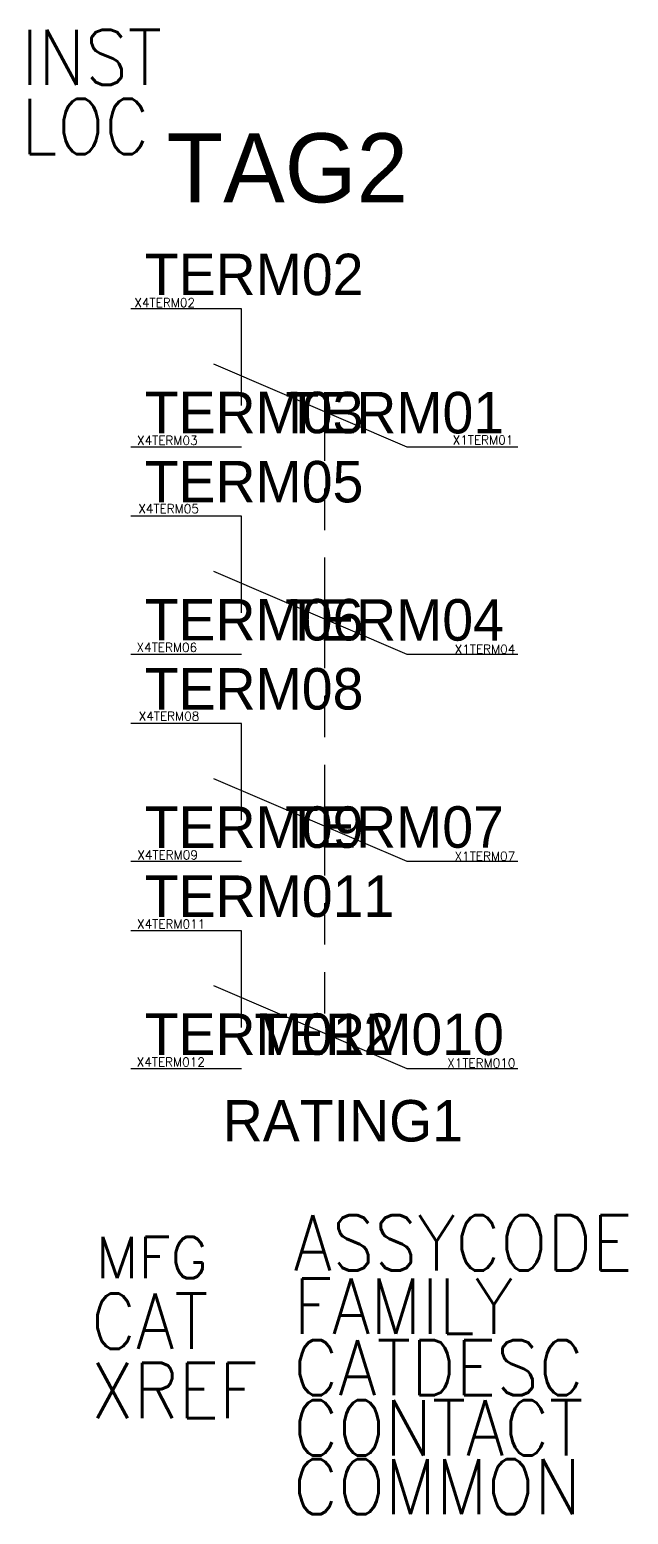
# Model space of a CAD drawing. Header units: millimetres. Extents: x 21.8 to 43.5, y -25.1 to 28.6.
import ezdxf
from ezdxf.enums import TextEntityAlignment as Align

# ---------------------------------------------------------------- set-up
doc = ezdxf.new("R2010")
doc.units = ezdxf.units.MM
doc.layers.add('PNPG', color=70, linetype='Continuous')
doc.styles.add('WD', font='txt.shx')
doc.styles.add('WD_IEC', font='txt.shx', dxfattribs={"width": 0.9, "height": 2})

msp = doc.modelspace()

# ---------------------------------------------------------------- linework, layer by layer
at = {"color": 0}
for p, q in [((32.5, 14.5), (32.5, 13)), ((32.5, 12), (32.5, 10.5)), ((32.5, 9.5), (32.5, 8)), ((32.5, 7), (32.5, 5.5)), ((32.5, 4.5), (32.5, 3)), ((32.5, 2), (32.5, 0.5)), ((32.5, -0.5), (32.5, -2)), ((32.5, -3), (32.5, -4.5)), ((32.5, -5.5), (32.5, -7))]:
    msp.add_line(p, q, dxfattribs=at)
at = {"layer": 'PNPG', "color": 0}
for p, q in [((29.5, 18.5), (25.5, 18.5)), ((29.5, 15), (29.5, 18.5)), ((35.5, 13.5), (28.5, 16.499)), ((29.5, 13.5), (25.5, 13.5)), ((39.5, 13.5), (35.5, 13.5)), ((29.5, 11), (25.5, 11)), ((29.5, 7.5), (29.5, 11)), ((35.5, 6), (28.5, 8.999)), ((29.5, 6), (25.5, 6)), ((39.5, 6), (35.5, 6)), ((29.5, 3.5), (25.5, 3.5)), ((29.5, 0), (29.5, 3.5)), ((35.5, -1.5), (28.5, 1.499)), ((29.5, -1.5), (25.5, -1.5)), ((39.5, -1.5), (35.5, -1.5)), ((29.5, -4), (25.5, -4)), ((29.5, -7.5), (29.5, -4)), ((35.5, -9), (28.5, -6.001)), ((29.5, -9), (25.5, -9)), ((39.5, -9), (35.5, -9))]:
    msp.add_line(p, q, dxfattribs=at)

# ---------------------------------------------------------------- texts
at = {"style": 'WD_IEC', "width": 0.9, "flags": 1}
for tag, p, s in [('INST', (21.53, 26.605), ''), ('LOC', (21.53, 24.105), ''), ('ASSYCODE', (31.386, -16.297), ''), ('FAMILY', (31.386, -18.591), 'CR_ACKO'), ('CAT', (24.062, -19.134), ''), ('CATDESC', (31.386, -20.812), ''), ('XREF', (24.062, -21.634), ''), ('CONTACT', (31.377, -22.99), ''), ('COMMON', (31.374, -25.119), '')]:
    msp.add_attdef(tag, p, s, height=2, dxfattribs=at)
msp.add_attdef('TAG2', (26.796, 22.356), 'K', height=2.5)
at = {"linetype": 'Continuous'}
for tag, p, s in [('TERM02', (26.003, 18.998), '1'), ('TERM03', (26.001, 14.002), '5'), ('TERM05', (25.998, 11.499), '2'), ('TERM06', (25.999, 6.503), '6'), ('TERM08', (26.001, 4.003), '3'), ('TERM09', (26.001, -1.002), '7'), ('TERM011', (26.001, -3.501), '4'), ('TERM012', (25.999, -8.493), '8')]:
    msp.add_attdef(tag, p, s, height=1.5, dxfattribs=at)
at = {"style": 'WD', "flags": 1}
for tag, p in [('X4TERM02', (25.627, 18.569)), ('X4TERM03', (25.721, 13.582)), ('X4TERM05', (25.767, 11.111)), ('X4TERM06', (25.704, 6.093)), ('X4TERM08', (25.782, 3.605)), ('X4TERM09', (25.731, -1.419)), ('X4TERM011', (25.723, -3.919)), ('X4TERM012', (25.71, -8.913))]:
    msp.add_attdef(tag, p, '', height=0.32, dxfattribs=at)
at = {"linetype": 'Continuous'}
for tag, text, p in [('TERM01', '9', (39.006, 13.996)), ('TERM04', '10', (38.998, 6.497)), ('TERM07', '11', (38.998, -0.998)), ('TERM010', '12', (38.997, -8.497))]:
    msp.add_attdef(tag, text=text, height=1.5, dxfattribs=at).set_placement(p, align=Align.RIGHT)
at = {"style": 'WD', "flags": 1}
for tag, p in [('X1TERM01', (39.339, 13.598)), ('X1TERM04', (39.411, 6.027)), ('X1TERM07', (39.405, -1.462)), ('X1TERM010', (39.414, -8.949))]:
    msp.add_attdef(tag, text='', height=0.32, dxfattribs=at).set_placement(p, align=Align.RIGHT)
msp.add_attdef('RATING1', text='', height=1.5).set_placement((33.171, -11.628), align=Align.CENTER)
at = {"color": 0, "style": 'WD_IEC', "flags": 9}
msp.add_attdef('MFG', (24.233, -16.579), '', height=1.5, dxfattribs=at)

doc.saveas('drawing.dxf')
